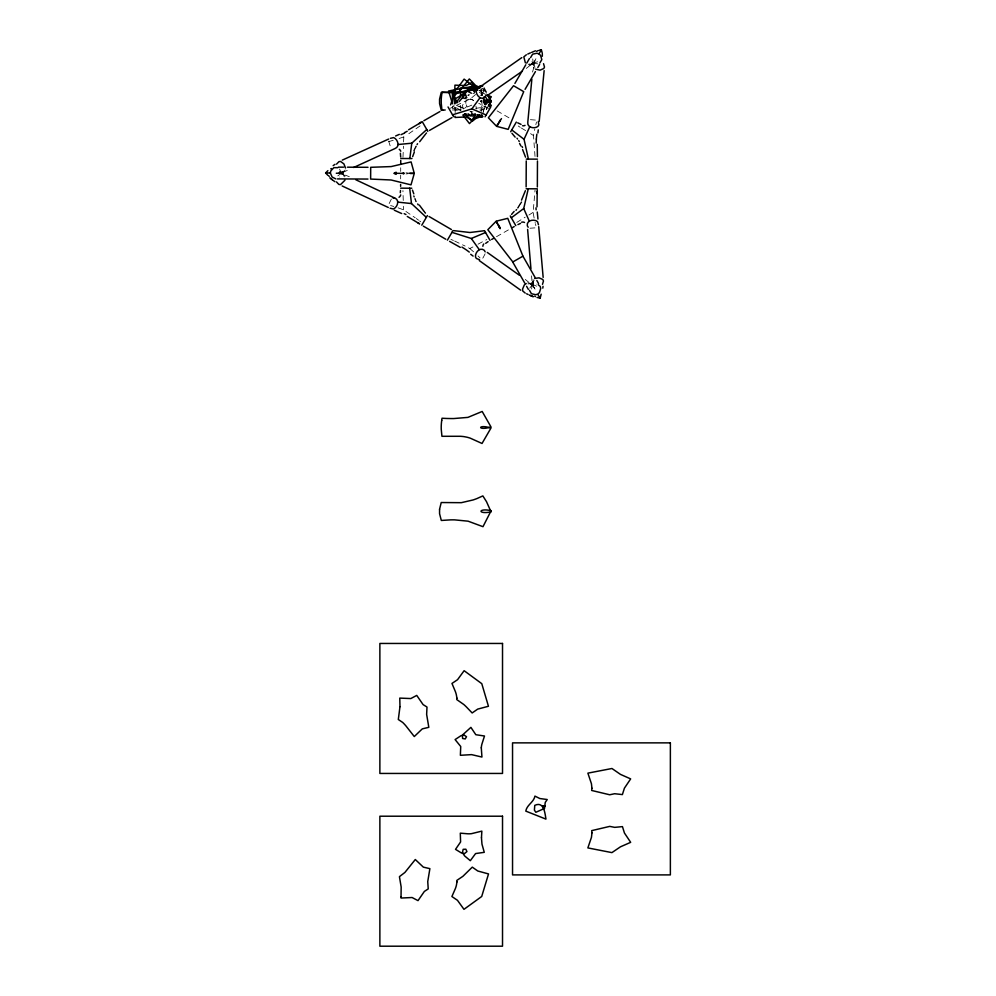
<?xml version="1.0" encoding="UTF-8"?>
<svg xmlns="http://www.w3.org/2000/svg" width="996" height="996" viewBox="0 0 996 996"><rect width="100%" height="100%" fill="white"/><g stroke="black" fill="none" stroke-linecap="round" stroke-linejoin="round"><path stroke-width="0.75" stroke-dasharray="4.98 3.74" d="M400.653 178.894L400.678 175.184M400.691 171.474L400.703 167.764M344.305 176.877L342.736 173.043L344.305 169.22M403.255 200.482L402.944 190.585M534.117 218.049L533.134 212.36L535.039 190.136M455.172 112.598L455.072 105.153M527.892 283.972L531.204 283.574L532.835 282.055L532.96 284.756L532.985 281.582L533.47 285.615L532.661 283.985L533.557 285.815L532.661 283.985M481.603 89.466L481.504 95.23M403.529 141.967L403.828 136.875L406.878 135.008M526.299 68.413L533.171 62.947L532.736 58.913M481.765 100.982L482.238 108.365L479.972 109.336M402.982 157.293L403.455 146.175M460.924 110.282L460.725 105.925L459.38 104.231M536.57 286.188L532.848 284.545L532.163 283.013L533.159 279.677M532.524 72.061C536.022 61.466 530.37 63.918 537.641 61.777M452.632 106.161L452.333 108.34L460.849 109.958M341.304 173.553L339.648 173.453L343.271 174.711C344.628 173.877 341.84 176.89 342.948 171.623M483.072 112.461L485.089 106.049M483.907 88.071L482.4 96.102M535.026 156.459L533.495 135.568L534.79 129.044M342.749 173.329L342.861 174.039L342.749 172.756M533.993 63.296L534.005 66.06L533.956 63.433C533.358 66.707 533.458 64.13 535.039 67.205M532.636 283.163L532.922 281.831L532.935 284.632M481.815 95.678L482.176 94.085L479.225 92.205M339.561 169.021L341.279 173.043L339.524 177.051M536.508 121.998L535.836 124.687M390.146 145.777L388.789 141.594L389.287 139.739M531.64 289.002L532.113 284.968L525.29 279.44M342.811 172.258L343.396 171.188L339.661 172.644L343.234 171.362L341.13 172.557L337.856 170.191M534.205 280.075L532.101 283.051L529.723 283.711L532.736 286.026M485.102 253.806L483.06 257.815L481.404 259.184L480.719 258.549M454.151 104.866L453.491 106.56L457.861 109.485A53.099 53.099 0 0 1 459.019 110.643M533.993 62.773L533.395 64.03L536.072 58.789M529.772 288.105L532.387 284.607L536.744 284.121M486.309 109.485L488.476 105.613M533.171 62.947C535.699 59.822 529.735 66.271 532.972 63.059L530.544 64.279L533.184 62.823C529.822 65.948 530.619 62.375 533.52 65.163M534.728 60.918L535.923 58.727M533.844 62.636L534.84 60.955M345.201 169.955L342.786 172.47L341.105 172.619M537.79 63.844L533.445 63.321L532.748 64.528L534.167 68.263M391.353 199.076L388.49 204.952L393.781 206.471M337.818 175.869L341.105 173.466L349.272 176.69M479.562 90.798L480.894 89.528M481.554 88.881L482.213 88.246L483.857 89.628L485.874 93.661M475.627 94.496L470.51 98.803L450.317 108.253M531.665 283.337L532.462 282.752L531.901 283.188M420.075 125.907L408.298 134.074M471.78 105.128L467.373 106.97L465.954 104.829L465.792 102.327L466.315 100.061L467.46 99.525M516.75 222.432L525.166 217.203M533.134 212.36L528.814 215.099M478.043 244.194L484.616 240.621M496.494 236.699L509.379 229.341M480.035 110.855L487.903 107.145M472.938 246.946L469.801 248.514L466.651 246.821M485.712 240.098L486.807 239.563M342.786 172.47L349.31 169.469M531.403 283.474L527.755 282.752M480.707 100.745L481.964 100.447M475.59 108.365L484.268 107.145L483.981 105.962M403.828 136.875L398.412 138.743M388.789 141.594L393.233 140.287M481.865 100.833L480.595 101.007M464.485 108.415L466.937 106.385L465.842 104.032L464.447 103.709L462.393 105.103L463.352 109.236M471.17 112.137L472.913 111.789M530.42 119.669L536.931 120.192M528.963 63.931L532.972 64.703M406.019 173.939L408.385 173.653M479.238 90.536L483.135 90.038L484.131 94.408M338.553 172.918L341.964 172.706M468.693 99.202L472.465 99.749L474.407 101.418M342.699 173.055L341.354 173.055M336.05 173.217L338.54 173.142M340.545 172.893L341.952 172.856M336.026 173.055L340.532 173.018M452.321 109.946L460.164 110.145M480.022 95.168L482.301 95.255M460.065 109.934L454.587 109.759A110.095 110.095 0 0 0 451.873 109.759M339.873 173.466L341.678 173.59M474.407 93.686L472.876 93.512M480.62 101.717L481.877 101.878M408.397 173.092L406.019 172.769M529.909 228.221L536.421 227.773L535.537 224.2M463.414 108.377L456.317 104.729M481.865 101.779L480.62 101.53M470.71 111.776L472.004 112.162M531.403 64.03L532.238 64.317L530.631 65.064L526.959 64.429M398.064 207.815L403.48 209.807L415.208 217.763M341.118 173.528L342.724 174.151M470 111.365L471.282 111.876M457.338 105.8L463.028 108.278M450.939 239.401L453.417 240.484M480.122 91.333L481.778 92.055L482.5 95.554M485.625 94.408L478.914 90.972M454.662 241.032L465.132 246.062M488.513 108.464L478.703 103.273M470.51 98.803L473.635 100.434M525.627 130.601L521.294 128.011M497.104 110.88L509.915 118.362M530.569 133.638L533.495 135.568M520.261 127.351L518.244 125.994M342.773 173.64L345.176 176.168M416.328 218.56L418.532 220.166M460.775 110.344L456.741 107.954L456.566 104.144M419.602 220.963L420.685 221.772M532.038 284.981L529.959 283.748L531.814 284.682M469.801 248.514L474.133 252.274M531.852 61.814L533.445 63.321M480.047 257.902L478.055 255.984M531.752 284.184L532.561 285.329M484.168 87.611L487.405 93.587M531.69 283.374L532.387 284.607M531.901 284.121L535.163 289.052M533.744 286.997L535.039 289.151M532.636 285.317L533.644 287.035M484.317 89.267L486.422 93.201M486.77 109.523L485.475 105.638M535.089 222.432L535.313 223.316M476.437 108.987L475.951 106.236M483.595 112.087L482.288 105.165M532.611 282.603L532.823 284.333M481.703 100.173L481.815 101.468M531.553 275.855L532.163 283.013M481.429 111.415L481.292 107.257A19.945 19.945 0 0 1 481.915 103.547M403.48 209.807L403.33 206.284"/><path stroke-width="1.49" d="M400.616 186.314L400.629 184.459M400.728 164.054L400.741 160.344M526.125 186.912L526.249 160.954M537.342 186.962L537.466 161.003M455.048 116.246L455.035 117.466L466.091 116.943L472.029 120.055L475.49 114.627M537.255 144.358L537.404 156.646M542.334 56.274L542.322 53.834M536.184 143.125L536.371 139.129M537.205 192.303L537.006 206.832M537.193 192.564L537.292 190.062M537.242 191.319L537.155 193.461M403.915 172.968C402.733 175.421 402.745 171.262 403.903 173.715M400.479 190.497L400.305 192.701M454.487 103.223L454.935 85.146L466.004 85.606L471.917 82.456L477.009 90.188M482.848 246.286L483.048 245.265A5.603 4.084 -14.3 0 1 483.558 244.281L483.782 243.958M531.852 79.207L527.805 122.085C526.76 127.55 534.454 129.219 537.965 126.392L538.861 124.923L538.288 121.537M539.21 121.3L544.14 70.629M537.927 132.929L538.263 129.903M426.761 129.517L411.771 143.2L409.817 158.538M536.844 134.211L536.62 136.166A81.199 54.045 68 0 0 536.309 139.104M541.177 294.169L540.156 298.202L537.006 297.406M543.044 286.313L542.795 288.143M355.771 179.741L394.752 198.055C399.994 199.922 397.529 207.405 393.308 208.998L390.071 208.226M528.266 188.779L523.722 208.538L511.322 217.788M466.228 97.434L465.929 95.043L462.829 94.483L455.882 98.405L455.384 99.998A38.62 38.62 0 0 1 456.305 102.986M335.789 178.906L332.079 177.014L330.361 172.993L330.859 170.851L333.859 167.664L337.831 167.677M390.407 138.332L393.644 137.597C397.852 139.228 400.255 146.723 394.989 148.553L353.655 167.477M530.582 57.619L532.586 54.182L536.856 53.236L538.961 53.884L540.554 55.39L541.824 59.586L539.82 63.009M484.193 96.612L483.458 98.94M501.474 118.599L497.39 125.384M412.63 156.671L414.348 152.002M400.728 194.917L400.404 195.726A5.578 3.947 76.2 0 1 399.794 196.635L399.023 197.295M497.44 124.724L496.531 126.255L488.364 117.789L513.55 85.731L523.722 91.657L508.184 129.356L496.792 126.405L499.942 120.429M525.39 190.697L521.53 200.109M529.735 126.816L524.045 139.291L528.403 159.099M450.59 104.879L452.57 98.517L452.383 94.047L470.423 89.802L475.378 90.798M413.975 150.782L414.361 149.861M414.759 148.952L415.183 148.043M489.173 104.68L491.153 100.559L483.745 99.949M542.471 284.358L543.467 281.021L542.783 279.478L539.06 277.834L534.678 278.419M485.899 95.628L485.052 97.122C480.807 100.721 475.578 94.857 476.312 90.399L477.146 88.893L480.371 87.723M344.965 180.226L340.52 184.609L338.852 184.434L336.461 181.895M459.106 101.654L464.846 94.919L466.489 90.785L471.369 93.213M421.769 225.208L427.409 215.547M485.052 116.806L490.679 107.157M514.907 83.415L525.788 64.777M526.735 63.159L529.424 58.54M525.066 89.354L535.437 71.588M537.828 67.479L539.595 64.466M447.391 240.173L453.031 230.512M510.674 131.758L516.314 122.097M452.52 114.814L471.917 108.863L479.985 97.782M499.917 120.777L500.291 120.18M336.536 164.141L338.964 161.638L340.632 161.476L343.894 163.904L345.537 168.013M488.476 105.613L490.978 101.891L483.658 100.546M419.665 141.743L425.18 134.572M517.796 207.927L518.368 207.106M456.355 102.102L460.588 96.774L460.301 87.972L467.734 88.607A23.568 23.568 0 0 0 471.506 88.482L481.852 85.942M538.961 53.884L541.338 49.8L539.135 50.323M486.309 104.231L491.327 96.774L486.758 94.894M515.99 210.33L516.6 209.546M425.84 133.775L426.5 132.978M514.148 211.401L511.558 214.426M327.858 175.308L325.63 172.968L327.896 170.64M538.463 224.76L537.516 221.573C534.018 218.709 526.311 220.315 527.307 225.793L528.179 227.262M529.474 290.272L531.441 293.72L535.711 294.716L537.815 294.094L539.421 292.6L540.728 288.417L540.206 286.425L538.251 284.756M485.152 251.839L484.33 250.332C480.109 246.697 474.818 252.511 475.515 256.98L476.337 258.487L479.549 259.682M472.067 114.129L470.324 115.511L468.145 113.805M333.15 165.66L334.98 164.315M475.241 113.88L472.59 116.034L464.061 114.839M485.687 243.323L488.102 241.642M325.63 172.968L330.361 172.993M483.11 84.722L521.829 57.606M488.003 95.068L522.365 71.152M468.17 95.379L469.016 94.794M466.838 97.484L465.182 98.579M420.125 122.956L421.271 122.259L419.067 123.629L421.196 122.296M420.275 122.869L408.621 129.766M482.848 85.805L476.91 88.495A184.783 184.783 0 0 1 473.15 89.852L461.322 92.578L441.228 92.441L439.56 99.177L439.572 103.646L441.315 110.369L442.598 110.195M482.176 85.32L467.921 91.258L453.715 92.429A169.22 169.22 0 0 1 449.794 92.404L447.192 92.342A166.706 166.706 0 0 1 443.307 92.18L442.025 92.093L441.452 96.587A48.144 48.144 0 0 0 441.265 103.36L441.938 110.17L443.22 110.108M423.873 120.728L439.971 111.527M429.425 130.464L451.972 117.59M491.663 239.451L493.281 238.542M512.604 227.499L514.21 226.578M512.828 261.936L487.828 229.703L496.083 221.311L500.104 228.545M498.025 224.71L496.344 221.162L507.761 218.323L522.937 256.171L512.716 262.01L524.743 283.076M536.595 51.344L538.201 50.584M517.908 224.61L520.559 223.378M526.361 54.768L523.821 56.884L525.39 62.91M527.755 54.058L530.457 52.863M404.6 133.053L400.99 134.672M525.041 125.384L524.058 125.72A5.615 4.109 46.1 0 1 522.95 125.782L522.551 125.733M342.263 160.132L388.614 139.067M330.747 168.859L331.456 168.548M399.334 134.373L395.624 135.979M395.014 172.731L396.171 172.233M451.96 232.342L471.307 238.48L485.562 232.504M489.048 106.684L491.352 105.75L485.127 96.45M531.652 52.39L535.475 50.796M479.574 115.088L475.652 117.117L469.465 123.591L462.816 114.988M481.852 116.258L475.665 118.574L472.154 121.363L466.502 115.461A74.177 74.177 0 0 0 464.759 113.768M483.521 230.835L469.938 232.504L454.052 230.674M521.605 222.183L522.477 222.058A5.578 3.947 -44 0 1 523.572 222.133L524.531 222.469M398.126 144.52L411.771 143.2M464.099 114.341L466.564 114.054M465.207 98.38L462.58 97.907L462.468 94.471L470.896 86.801L472.59 88.246L474.569 92.404M410.19 173.491L414.249 173.242L411.111 161.912L391.154 166.581L370.699 167.303L370.637 179.068L391.092 179.99L410.999 184.858L414.249 173.541L409.281 173.18M443.905 110.083L445.212 109.996M393.047 198.067L394.752 198.055M400.778 158.489L411.958 158.551M526.262 159.099L537.454 159.148M338.366 167.141L343.632 167.166M347.455 167.191L368.022 167.291M337.47 178.906L367.96 179.056M400.629 188.169L411.796 188.219M526.125 188.767L537.33 188.817M426.338 217.377L411.485 203.57L397.852 202.113M403.293 173.341L393.893 173.292L396.159 174.375M471.594 114.054L475.565 114.677M483.595 102.327L491.053 101.791L488.177 95.604M477.047 115.038L481.94 116.482L481.74 114.665M526.237 283.536L524.332 284.931L522.589 289.027L522.701 290.944L525.216 293.085M479.474 87.387L475.54 85.382L469.315 78.945L458.907 91.893L453.429 96.089L454.973 103.845M530.42 295.488L533.333 296.696L529.274 295.015M479.474 114.889L482.985 116.594M394.316 210.218L401.687 213.542M471.917 108.863L486.123 114.976M521.045 124.4L517.696 122.807M540.156 298.202L538.201 295.127M527.98 294.43L526.623 293.795M477.445 114.976L482.027 117.341M342.151 185.966L388.291 207.479M499.295 226.777L499.793 227.437M404.177 213.654L405.957 214.538M449.594 241.356L460.314 247.382M407.264 216.443L419.652 223.888L417.822 222.743M534.703 296.21L535.4 296.609M429.015 216.468L451.437 229.553M423.362 226.154L445.785 239.239M461.907 247.07L462.767 247.606A73.082 47.098 9.5 0 1 466.116 249.759L469.29 252.088M328.605 175.869L329.34 176.317M477.756 90.238L472.639 86.378L448.549 91.022L452.545 103.87M477.458 89.416L464.124 79.095L457.55 88.084L451.972 91.831L456.068 101.007L457.674 102.688M399.234 149.3L400.019 149.985A5.615 4.096 -74.2 0 1 400.616 150.919L400.778 151.268M487.256 252.411L519.439 275.282M479.3 260.603L520.709 290.209M329.763 177.823L332.689 180.027L330.709 178.409M470.697 254.279L473.112 256.084M334.88 181.708L333.361 180.562M524.045 139.291L511.745 129.928M511.956 133.29L515.144 137.112M484.791 103.87L484.243 103.173A5.578 3.947 16.2 0 1 483.757 102.202M424.794 212.31L425.454 213.119M479.263 249.635L471.307 238.48M424.159 211.513L419.353 205.089M516.986 138.195L517.571 139.004M487.442 95.118L491.016 100.857C489.036 101.355 484.342 103.659 483.57 101.194M448.038 106.958L453.591 116.669M510.263 215.933L515.816 225.644M522.937 256.171L534.964 277.237M536.819 280.486L538.55 283.511M526.598 286.313L528.328 289.35M422.267 121.661L427.819 131.385M484.492 230.636L490.044 240.36M519.563 143.449L520.945 145.989M523.722 208.538L529.274 221.075M498.56 224.996L500.303 228.482M543.53 63.657L544.488 67.006L543.791 68.537L540.056 70.143L535.599 69.185M522.103 146.611L522.527 147.508M414.983 198.739L415.407 199.648M522.589 149.549L525.539 157.156M413.801 195.975L414.187 196.897M499.307 227.088L499.88 228.52M413.801 193.846L412.469 190.099M541.338 49.8L542.222 52.913M485.064 104.331L483.496 98.753M537.952 219.083L537.267 212.036M411.485 203.57L409.68 188.207M400.392 153.247L400.678 156.945M538.712 226.677L543.156 277.398M527.619 229.366L530.943 268.708M536.122 209.832L535.985 207.853M521.456 202.101A45.243 42.243 -58.3 0 1 520.983 202.96M520.385 203.757A44.185 39.354 -58.6 0 1 519.887 204.591M519.364 205.425A44.185 39.354 -58.6 0 1 518.841 206.247M418.208 204.827A45.268 42.28 61.7 0 1 417.685 203.981M416.067 201.503A44.795 39.915 61.4 0 1 415.618 200.632M415.681 147.159A43.202 40.027 -58.6 0 1 416.116 146.3M417.063 144.582A43.202 40.027 -58.6 0 1 417.561 143.735M407.215 131.26A73.355 47.522 -50.8 0 1 404.575 132.58M518.717 140.648A43.55 40.537 61.4 0 1 519.24 141.469M481.466 837.736L481.977 844.147L484.268 852.327L475.59 853.56L470.324 860.693L464.609 855.9L462.418 852.613L463.177 849.314L465.842 849.215L466.937 851.568L464.485 853.597L461.434 852.974L455.521 849.351L460.588 841.956L460.301 833.166L467.734 833.789A23.568 23.568 0 0 0 471.506 833.664L481.852 831.125L481.466 837.736M401.027 896.823L401.015 898.043L412.083 897.521L418.009 900.633L424.371 891.42L428.23 888.93L427.745 881.56L429.886 868.649L423.35 867.143L415.295 859.523L404.899 872.459L399.421 876.654L401.164 887.013L401.027 896.823M399.981 706.65L398.313 719.51L402.683 722.436A53.112 53.112 0 0 1 405.82 725.773L414.286 736.542L422.292 728.873L428.815 727.317L426.637 714.418L426.998 707.036L423.101 704.608L416.739 695.407L410.825 698.557L399.77 698.096L399.981 706.65M481.292 747.822L481.94 757.047L471.594 754.632L460.376 755.292L460.725 746.502L455.097 739.567L460.899 735.77L463.887 734.911L466.514 736.716L465.207 738.945L462.58 738.472L462.468 735.036L470.896 727.366L475.827 734.712L484.492 736.007L481.915 744.112A19.945 19.945 0 0 0 481.292 747.822M591.985 832.805L591.45 837.337L587.864 847.92L611.918 852.613L620.471 846.812L630.667 842.33L624.455 833.03L622.45 826.618L614.706 827.365L609.751 826.381L591.711 830.627L591.985 832.805M439.56 509.267L439.572 513.749L441.315 520.46L450.528 519.875A110.058 110.058 0 0 1 454.587 519.862L468.108 521.182L482.985 526.685L491.153 510.662C477.856 507.761 477.433 514.646 491.053 511.894L486.521 501.698L482.848 495.908L476.91 498.585A184.895 184.895 0 0 1 473.15 499.942L461.322 502.681L441.228 502.532L439.56 509.267M457.002 881.796L456.367 885.419A35.42 35.42 0 0 1 455.446 888.42L451.898 896.525L457.463 900.309L463.974 909.336L481.715 896.475L488.526 873.928L477.769 871.002L472.278 867.13L462.916 876.306L456.778 880.452L457.002 881.796M544.812 806.1L544.575 808.403L535.836 812.288L534.404 810.146L534.765 805.378C543.903 800.971 544.961 813.122 545.945 819.11L525.801 811.118C526.847 804.78 533.794 802.315 534.939 796.103L539.82 798.531L547.24 799.527L545.248 802.415L544.787 806.113L543.542 806.997L542.783 805.752L544.812 806.1M441.714 420.424L441.452 422.727A48.144 48.144 0 0 0 441.265 429.488L441.938 436.298L460.164 436.285A43.065 43.065 0 0 1 464.024 436.634L466.564 437.12A33.055 33.055 0 0 1 470.286 438.178L482.027 443.469L490.978 428.031C477.196 423.674 477.246 431.293 491.016 426.985L482.176 411.46L467.921 417.386L453.715 418.557A169.183 169.183 0 0 1 449.794 418.532L447.192 418.482A166.805 166.805 0 0 1 443.307 418.308L442.025 418.233L441.714 420.424M591.948 788.284L591.661 790.463L609.701 794.771L614.644 793.725L622.388 794.584L624.417 788.172L630.655 778.897L620.483 774.39L611.955 768.501L587.877 773.145L591.437 783.74L591.948 788.284M456.952 698.221L456.741 699.553L463.837 704.533A74.165 74.165 0 0 1 466.502 707.06L472.154 712.962L477.682 709.115L488.451 706.264L481.778 683.667L464.124 670.694L457.55 679.695L451.972 683.443L455.384 691.598A38.632 38.632 0 0 1 456.305 694.586L456.952 698.221M502.519 643.453L379.874 643.453L379.874 773.444L502.519 773.444L502.519 643.453M670.37 742.867L512.542 742.867L512.542 874.899L670.37 874.899L670.37 742.867M502.519 816.21L379.874 816.21L379.874 946.2L502.519 946.2L502.519 816.21"/></g></svg>
